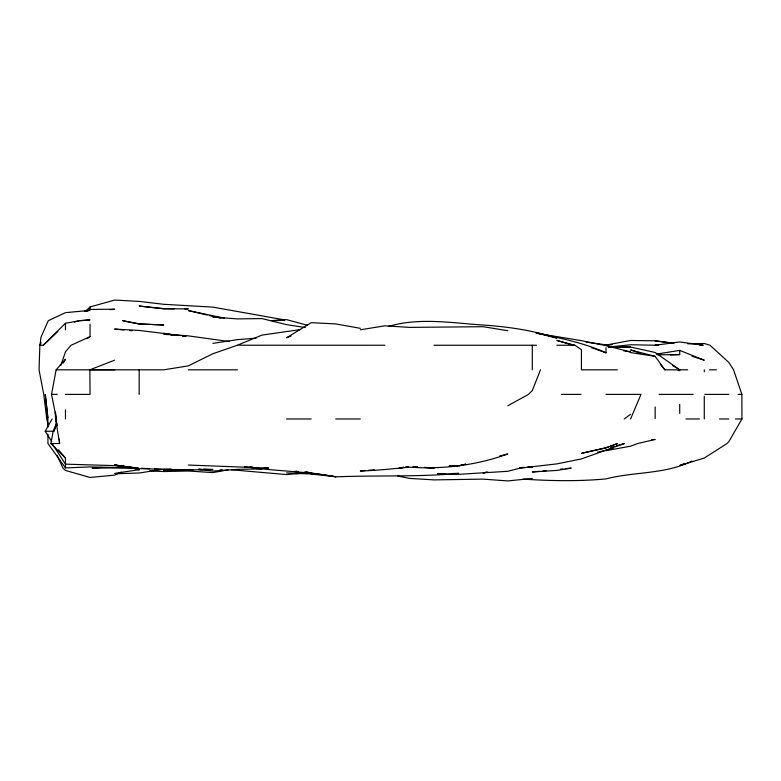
<?xml version="1.0" encoding="UTF-8"?>
<svg xmlns="http://www.w3.org/2000/svg" width="781" height="781" viewBox="0 0 781 781"><rect width="100%" height="100%" fill="white"/><g stroke="black" fill="none" stroke-linecap="round" stroke-linejoin="round"><path stroke-width="1.17" d="M133.776 468.014L90.04 466.931L65.467 467.907L65.467 458.027L50.911 443.53L53.167 431.249L56.466 423.419L53.996 431.249L56.759 423.429M56.447 418.967L51.536 394.395L56.125 369.823L65.467 359.211L63.261 363.077M60.918 365.313L65.467 351.762L71.071 345.251L90.04 336.66L90.04 324.125M540.481 369.823L532.3 390.578L528.454 394.395L507.728 405.798M630.579 418.967L640.996 394.395L606.007 394.395M53.186 431.249L45.191 431.249L52.102 418.967M687.905 343.874L704.286 343.513L710.066 345.251L728.858 362.511L733.564 369.823L741.882 394.395L741.95 418.967L728.858 441.626L726.994 443.53L704.286 458.047L679.714 465.515L684.185 463.719M40.895 345.251L43.316 345.251L65.467 323.236L79.906 320.688L90.04 319.907L79.516 320.688L74.351 322.026M43.316 345.251L57.804 331.476M85.764 311.014L90.04 306.982L114.612 300.06L139.174 301.398L163.746 304.307L212.891 307.128L284.255 319.839M65.467 394.395L90.04 394.395L89.864 369.823L114.612 360.178M624.165 418.967L630.579 414.281M86.095 311.287L90.04 308.602M87.072 338.651L90.04 336.66M121.24 472.115L114.612 475.131L90.04 477.464L65.467 470.455L62.939 468.102L57.081 455.284M692.005 461.005C665.402 474.467 634.338 471.529 606.007 478.899C578.418 481.467 550.546 480.911 522.938 479.114M291.069 335.976L286.598 337.773L311.17 322.67L335.742 323.91L360.305 328.332M237.336 345.251L212.891 353.734L188.319 365.879L163.746 369.823L56.125 369.823M84.455 311.189L90.04 309.422L114.612 309.208L109.926 309.666M597.816 452.15L613.026 448.626M86.525 311.316L88.868 310.662M610.615 447.337L614.061 446.39M616.365 445.756L624.419 443.53L581.435 458.916L556.863 463.885L520.263 468.102L507.728 471.304L458.584 474.34L437.526 474.047M499.537 456.016L507.728 453.986C476.4 465.398 442.651 469.43 409.449 467.184C393.087 468.717 376.754 470.572 360.305 470.992L364.991 470.592M388.391 326.419C419.299 317.281 451.662 322.992 483.156 325.033C508.128 326.683 532.993 330.431 556.863 338.114L535.805 332.833M487.842 472.027L483.156 472.925L486.67 472.163M228.101 469.811L212.891 472.593L188.319 471.011L163.746 471.548L149.708 470.914M606.007 450.666L630.579 446.176L637.667 443.53L655.152 439.439L651.637 439.752M405.993 466.95L408.297 466.56M360.305 329.797L384.877 325.814L409.449 327.376L483.156 326.712L507.728 330.695M656.313 354.144L679.714 350.386L704.286 360.207L692.005 356.263M405.993 466.999L408.297 466.628M160.242 469.713L139.174 473.013L115.773 473.755M300.636 329.543L262.025 335.088L237.453 345.212L384.877 345.251M114.612 473.423L139.174 469.635M212.891 343.367L237.453 339.628L256.178 338.183M655.152 345.514L656.87 345.251L630.579 344.753L608.262 347.067M193.014 469.811L163.746 470.494M532.3 478.431L507.728 480.94L483.156 479.124L434.021 479.895L409.449 478.392L397.744 475.98M560.455 469.186L562.857 468.942M565.249 468.707L571.233 468.102L556.863 470.416L532.3 471.978L539.32 471.285M542.824 470.933L546.339 470.582M90.04 310.34L65.467 312.673L48.276 320.688L40.895 337.421L40.065 345.251L40.895 342.566L39.86 345.251L39.05 369.823L43.746 394.395L46.762 418.967L48.158 424.815M302.979 473.11L286.598 474.565L231.42 469.791M368.495 470.299L374.343 469.801M657.485 354.144L660.999 353.852M611.855 344.675L606.007 345.095L630.579 340.477L655.152 340.809L673.866 343.279L655.152 340.848M101.569 467.419L92.08 468.102L134.498 467.76M314.675 473.823L286.598 472.925M271.788 320.61L286.598 319.644L307.655 325.316M611.855 344.47L606.007 344.841L586.121 342.156M519.629 467.819L525.388 467.458M163.746 469.928L166.089 469.801M163.746 469.352L171.039 468.981M658.656 345.085L655.152 345.251L679.714 341.941L703.193 345.251L699.669 345.075M219.91 469.898L222.243 469.781M295.96 473.091L300.636 472.876M519.502 467.614L524.158 467.399M670.362 354.964L679.714 354.594L679.714 350.386M314.675 473.93L311.17 474.067L335.742 476.713L305.322 472.075M314.675 473.657L295.96 473.637M272.93 320.62L284.323 320.278M437.526 473.901L445.717 473.686M451.564 473.53L458.584 473.345C417.698 477.23 376.667 475.112 335.742 476.869C305.586 471.011 274.707 471.363 244.375 466.608M457.422 465.857L449.231 466.052L457.422 465.876M657.485 354.828L679.714 354.594M114.612 369.823L89.864 369.823M434.021 345.251L536.518 345.251M556.863 345.251L574.884 345.251L581.435 349.673L581.435 369.823L617.332 369.823M188.319 369.823L237.453 369.823M660.375 364.366L664.856 369.823L676.2 369.823L679.714 370.721L679.714 369.823L655.152 352.475L630.579 347.067L608.35 346.715M687.7 369.823L679.714 369.823L672.548 365.459M709.46 369.823L716.362 369.823M51.536 394.395L57.296 394.395M561.539 394.395L580.957 394.395M659.125 394.395L693.225 394.395M704.823 394.395L728.858 394.395M738.182 394.395L741.882 394.395M286.598 418.967L311.17 418.967M335.742 418.967L360.305 418.967M685.962 418.967L699.464 418.967M719.535 418.967L728.858 418.967M735.429 418.967L741.95 418.967M50.911 443.53L59.6 443.53L59.356 439.068M198.852 469.645L202.357 469.645M174.28 308.885L163.746 308.846L139.174 306.045L163.746 308.612L188.319 308.934L184.804 308.915M608.35 346.764L630.579 347.067M119.395 465.876L139.174 468.649L188.319 469.977L212.891 469.508L203.529 468.971M150.879 324.486L139.174 324.037L122.607 320.688L139.174 323.871L163.746 324.984L153.222 324.574M256.012 468.59L262.025 468.864L237.453 469.361L212.891 471.089L198.852 469.381M188.319 465.046L268.674 468.102L264.242 467.468M141.517 468.239L149.708 468.698M154.384 468.971L163.746 469.498M118.116 465.3L114.612 465.085L132.868 468.102L139.174 470.006M412.954 466.667L417.64 466.97M414.125 466.687L417.64 466.921M127.781 467.419L133.776 467.848M295.96 471.324L298.293 471.509M182.471 336.074L184.804 336.26M198.852 469.02L202.357 469.322M207.033 469.723L209.376 469.928M294.788 471.294L298.293 471.607M304.151 472.134L311.17 472.759L306.484 472.124M123.964 329.992L114.612 329.104L139.174 330.422L180.128 335.488M129.822 330.539L132.155 330.753M118.116 465.535L114.612 465.154L132.868 468.102L127.166 466.589M121.631 465.915L125.136 466.296M119.347 465.818L124.091 466.384M126.463 466.677L138.315 468.102L114.612 465.632L65.467 464.148L52.063 443.53M182.471 335.791L185.976 336.25M250.105 466.647L252.4 466.97M255.846 467.458L258.15 467.78M168.432 334.737L163.746 334.053L188.319 335.869L229.272 341.551M216.396 317.496L212.891 316.969L237.453 318.902L262.025 318.589L286.598 324.642L305.322 327.551M218.739 317.857L221.082 318.209M630.579 352.582L655.152 356.351L664.856 369.823M538.148 333.555L581.435 340.643L606.007 345.651L630.579 351.967L623.56 350.718M175.452 335.4L163.746 333.35L174.28 335.488M224.586 318.209L188.319 310.565L207.033 315.026M535.805 332.716C559.547 338.114 583.768 342.674 606.007 352.807L606.007 347.662M209.376 315.583L212.891 316.422M655.152 356.351L630.579 349.966L640.625 353.246M574.884 345.251L556.863 340.467L572.014 344.909M591.344 347.643L606.007 352.807M58.555 449.876L65.467 458.027M65.467 467.907L47.944 443.53L47.924 434.177M45.191 431.249L51.722 441.49M57.384 425.665L55.51 418.967L55.5 412.261L55.607 418.967L59.6 443.53M56.515 422.316L55.607 418.967L55.422 412.261M47.963 417.796L45.269 394.395L47.895 418.967L47.914 427.158M704.286 369.823L704.286 371.795M704.286 396.299L704.286 418.967M679.714 404.353L679.714 413.403M655.152 406.911L655.152 418.557M532.3 345.251L532.3 369.823M139.174 369.823L139.174 394.395M90.04 306.982L90.04 307.958M65.467 323.236L65.467 329.846M65.467 409.908L65.467 418.967M617.556 443.53L606.007 447.825L581.435 453.331L606.007 447.796L617.556 443.53M465.603 464.178L458.584 465.827L465.603 464.197M403.679 467.331L399.071 468.102L403.679 467.37M532.3 467.028L527.692 467.311L532.3 467.028M434.021 468.034L424.659 467.428L434.021 468.034"/></g></svg>
